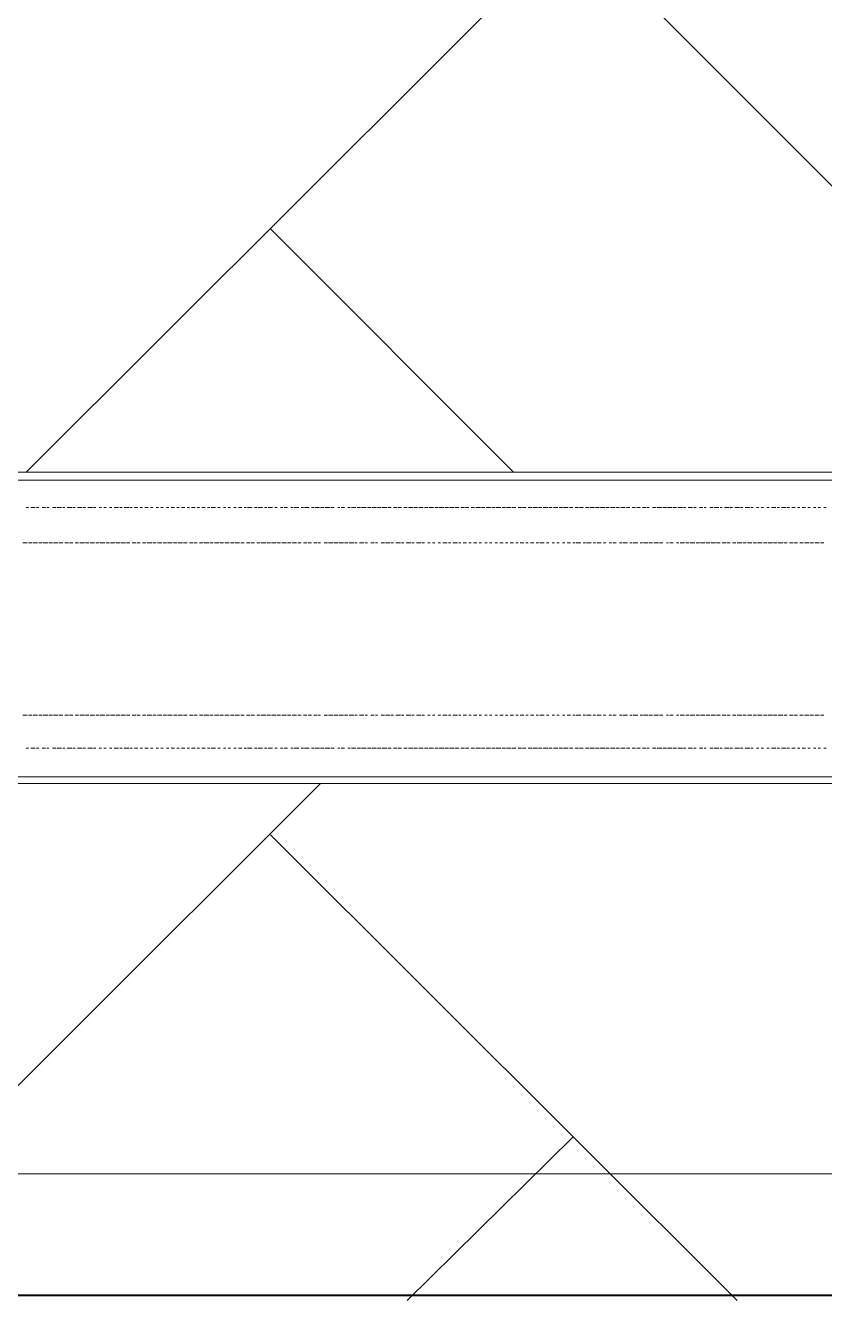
# Model space of a CAD drawing. Header units: millimetres. Extents: x 2928 to 3112, y 1220 to 1280.
# Drawn here: x 2943.464 to 2944.631, y 1264.538 to 1266.406 of the extents above; entities that cross this region are included whole.
import ezdxf

# ---------------------------------------------------------------- set-up
doc = ezdxf.new("R2010")
doc.units = ezdxf.units.MM

msp = doc.modelspace()

# ---------------------------------------------------------------- linework, layer by layer
at = {"color": 9, "linetype": 'Continuous', "lineweight": 13, "true_color": 0xbababa}
for points in [[(2945.0597, 1265.75397), (2943.82135, 1266.99232), (2943.82135, 1266.99232)], [(2943.46468, 1265.75397), (2944.26303, 1266.55065), (2944.26303, 1266.55065)], [(2944.17636, 1265.75397), (2943.82135, 1266.10898), (2943.82135, 1266.10898)], [(2943.13801, 1264.54395), (2943.89469, 1265.29896), (2943.89469, 1265.29896)], [(2944.50303, 1264.54395), (2943.82135, 1265.22396), (2943.82135, 1265.22396)], [(2944.02136, 1264.54395), (2944.26303, 1264.78229), (2944.26303, 1264.78229)]]:
    msp.add_lwpolyline(points, dxfattribs=at)
at = {"color": 7, "linetype": 'Continuous', "lineweight": 20, "true_color": 0x000007}
msp.add_lwpolyline([(2942.73967, 1265.75397), (2944.7547, 1265.75397), (2944.7547, 1265.29896), (2942.73967, 1265.29896)], close=True, dxfattribs=at)
at = {"color": 253, "linetype": 'Continuous', "lineweight": 5, "true_color": 0x9a9a9a}
for points in [[(2942.73967, 1265.7423), (2944.7547, 1265.7423), (2944.7547, 1265.7423)], [(2942.73967, 1265.30896), (2944.7547, 1265.30896), (2944.7547, 1265.30896)], [(2954.67317, 1264.72896), (2939.59296, 1264.72896), (2939.59296, 1264.72896)]]:
    msp.add_lwpolyline(points, dxfattribs=at)
at = {"color": 252, "linetype": 'Continuous', "lineweight": 13, "true_color": 0x989898}
for points in [[(2943.46468, 1265.7023), (2943.46801, 1265.7023), (2943.46801, 1265.7023)], [(2943.47135, 1265.7023), (2943.47801, 1265.7023), (2943.47801, 1265.7023)], [(2943.47968, 1265.7023), (2943.48301, 1265.7023), (2943.48301, 1265.7023)], [(2943.48801, 1265.7023), (2943.49301, 1265.7023), (2943.49301, 1265.7023)], [(2943.49468, 1265.7023), (2943.49802, 1265.7023), (2943.49802, 1265.7023)], [(2943.50302, 1265.7023), (2943.50802, 1265.7023), (2943.50802, 1265.7023)], [(2943.50968, 1265.7023), (2943.51635, 1265.7023), (2943.51635, 1265.7023)], [(2943.51802, 1265.7023), (2943.52135, 1265.7023), (2943.52135, 1265.7023)], [(2943.52468, 1265.7023), (2943.53135, 1265.7023), (2943.53135, 1265.7023)], [(2943.53302, 1265.7023), (2943.53635, 1265.7023), (2943.53635, 1265.7023)], [(2943.53968, 1265.7023), (2943.54635, 1265.7023), (2943.54635, 1265.7023)], [(2943.54802, 1265.7023), (2943.55135, 1265.7023), (2943.55135, 1265.7023)], [(2943.55468, 1265.7023), (2943.56135, 1265.7023), (2943.56135, 1265.7023)], [(2943.56302, 1265.7023), (2943.56635, 1265.7023), (2943.56635, 1265.7023)], [(2943.57135, 1265.7023), (2943.57468, 1265.7023), (2943.57468, 1265.7023)], [(2943.57802, 1265.7023), (2943.58135, 1265.7023), (2943.58135, 1265.7023)], [(2943.58635, 1265.7023), (2943.58968, 1265.7023), (2943.58968, 1265.7023)], [(2943.59302, 1265.7023), (2943.59968, 1265.7023), (2943.59968, 1265.7023)], [(2943.60135, 1265.7023), (2943.60468, 1265.7023), (2943.60468, 1265.7023)], [(2943.60802, 1265.7023), (2943.61468, 1265.7023), (2943.61468, 1265.7023)], [(2943.61635, 1265.7023), (2943.61968, 1265.7023), (2943.61968, 1265.7023)], [(2943.62302, 1265.7023), (2943.62802, 1265.7023), (2943.62802, 1265.7023)], [(2943.63135, 1265.7023), (2943.63468, 1265.7023), (2943.63468, 1265.7023)], [(2943.63802, 1265.7023), (2943.64302, 1265.7023), (2943.64302, 1265.7023)], [(2943.64635, 1265.7023), (2943.64968, 1265.7023), (2943.64968, 1265.7023)], [(2943.65468, 1265.7023), (2943.65802, 1265.7023), (2943.65802, 1265.7023)], [(2943.66135, 1265.7023), (2943.66468, 1265.7023), (2943.66468, 1265.7023)], [(2943.66968, 1265.7023), (2943.67302, 1265.7023), (2943.67302, 1265.7023)], [(2943.67635, 1265.7023), (2943.68135, 1265.7023), (2943.68135, 1265.7023)], [(2943.68468, 1265.7023), (2943.68802, 1265.7023), (2943.68802, 1265.7023)], [(2943.69135, 1265.7023), (2943.69635, 1265.7023), (2943.69635, 1265.7023)], [(2943.69968, 1265.7023), (2943.70302, 1265.7023), (2943.70302, 1265.7023)], [(2943.70635, 1265.7023), (2943.71135, 1265.7023), (2943.71135, 1265.7023)], [(2943.71468, 1265.7023), (2943.71802, 1265.7023), (2943.71802, 1265.7023)], [(2943.72135, 1265.7023), (2943.72635, 1265.7023), (2943.72635, 1265.7023)], [(2943.72969, 1265.7023), (2943.73302, 1265.7023), (2943.73302, 1265.7023)], [(2943.73469, 1265.7023), (2943.74135, 1265.7023), (2943.74135, 1265.7023)], [(2943.74469, 1265.7023), (2943.74802, 1265.7023), (2943.74802, 1265.7023)], [(2943.75302, 1265.7023), (2943.75635, 1265.7023), (2943.75635, 1265.7023)], [(2943.75969, 1265.7023), (2943.76302, 1265.7023), (2943.76302, 1265.7023)], [(2943.76802, 1265.7023), (2943.77135, 1265.7023), (2943.77135, 1265.7023)], [(2943.77469, 1265.7023), (2943.77969, 1265.7023), (2943.77969, 1265.7023)], [(2943.78302, 1265.7023), (2943.78635, 1265.7023), (2943.78635, 1265.7023)], [(2943.78802, 1265.7023), (2943.79469, 1265.7023), (2943.79469, 1265.7023)], [(2943.79802, 1265.7023), (2943.80135, 1265.7023), (2943.80135, 1265.7023)], [(2943.80302, 1265.7023), (2943.80969, 1265.7023), (2943.80969, 1265.7023)], [(2943.81302, 1265.7023), (2943.81635, 1265.7023), (2943.81635, 1265.7023)], [(2943.81802, 1265.7023), (2943.82469, 1265.7023), (2943.82469, 1265.7023)], [(2943.82802, 1265.7023), (2943.83135, 1265.7023), (2943.83135, 1265.7023)], [(2943.83635, 1265.7023), (2943.83969, 1265.7023), (2943.83969, 1265.7023)], [(2943.84135, 1265.7023), (2943.84635, 1265.7023), (2943.84635, 1265.7023)], [(2943.85135, 1265.7023), (2943.85469, 1265.7023), (2943.85469, 1265.7023)], [(2943.85635, 1265.7023), (2943.86302, 1265.7023), (2943.86302, 1265.7023)], [(2943.86635, 1265.7023), (2943.86969, 1265.7023), (2943.86969, 1265.7023)], [(2943.87135, 1265.7023), (2943.87802, 1265.7023), (2943.87802, 1265.7023)], [(2943.88135, 1265.7023), (2943.88469, 1265.7023), (2943.88469, 1265.7023)], [(2943.88635, 1265.7023), (2943.89302, 1265.7023), (2943.89302, 1265.7023)], [(2943.89469, 1265.7023), (2943.89969, 1265.7023), (2943.89969, 1265.7023)], [(2943.90135, 1265.7023), (2943.90802, 1265.7023), (2943.90802, 1265.7023)], [(2943.90969, 1265.7023), (2943.91469, 1265.7023), (2943.91469, 1265.7023)], [(2943.91969, 1265.7023), (2943.92302, 1265.7023), (2943.92302, 1265.7023)], [(2943.92469, 1265.7023), (2943.92969, 1265.7023), (2943.92969, 1265.7023)], [(2943.93469, 1265.7023), (2943.93802, 1265.7023), (2943.93802, 1265.7023)], [(2943.93969, 1265.7023), (2943.94635, 1265.7023), (2943.94635, 1265.7023)], [(2943.94802, 1265.7023), (2943.95302, 1265.7023), (2943.95302, 1265.7023)], [(2943.95469, 1265.7023), (2943.96136, 1265.7023), (2943.96136, 1265.7023)], [(2943.96302, 1265.7023), (2943.96802, 1265.7023), (2943.96802, 1265.7023)], [(2943.96969, 1265.7023), (2943.97636, 1265.7023), (2943.97636, 1265.7023)], [(2943.97802, 1265.7023), (2943.98302, 1265.7023), (2943.98302, 1265.7023)], [(2943.98469, 1265.7023), (2943.99136, 1265.7023), (2943.99136, 1265.7023)], [(2943.99302, 1265.7023), (2943.99802, 1265.7023), (2943.99802, 1265.7023)], [(2944.00136, 1265.7023), (2944.00636, 1265.7023), (2944.00636, 1265.7023)], [(2944.00802, 1265.7023), (2944.01302, 1265.7023), (2944.01302, 1265.7023)], [(2944.01636, 1265.7023), (2944.02136, 1265.7023), (2944.02136, 1265.7023)], [(2944.02302, 1265.7023), (2944.02969, 1265.7023), (2944.02969, 1265.7023)], [(2944.03136, 1265.7023), (2944.03636, 1265.7023), (2944.03636, 1265.7023)], [(2944.03802, 1265.7023), (2944.04469, 1265.7023), (2944.04469, 1265.7023)], [(2944.04636, 1265.7023), (2944.05136, 1265.7023), (2944.05136, 1265.7023)], [(2944.05302, 1265.7023), (2944.05969, 1265.7023), (2944.05969, 1265.7023)], [(2944.06136, 1265.7023), (2944.06636, 1265.7023), (2944.06636, 1265.7023)], [(2944.06802, 1265.7023), (2944.07469, 1265.7023), (2944.07469, 1265.7023)], [(2944.07636, 1265.7023), (2944.08136, 1265.7023), (2944.08136, 1265.7023)], [(2944.08302, 1265.7023), (2944.08969, 1265.7023), (2944.08969, 1265.7023)], [(2944.09136, 1265.7023), (2944.09636, 1265.7023), (2944.09636, 1265.7023)], [(2944.09969, 1265.7023), (2944.10469, 1265.7023), (2944.10469, 1265.7023)], [(2944.10636, 1265.7023), (2944.11136, 1265.7023), (2944.11136, 1265.7023)], [(2944.11469, 1265.7023), (2944.11969, 1265.7023), (2944.11969, 1265.7023)], [(2944.12136, 1265.7023), (2944.12802, 1265.7023), (2944.12802, 1265.7023)], [(2944.12969, 1265.7023), (2944.13469, 1265.7023), (2944.13469, 1265.7023)], [(2944.13636, 1265.7023), (2944.14302, 1265.7023), (2944.14302, 1265.7023)], [(2944.14469, 1265.7023), (2944.14969, 1265.7023), (2944.14969, 1265.7023)], [(2944.15136, 1265.7023), (2944.15802, 1265.7023), (2944.15802, 1265.7023)], [(2944.15969, 1265.7023), (2944.16469, 1265.7023), (2944.16469, 1265.7023)], [(2944.16636, 1265.7023), (2944.17302, 1265.7023), (2944.17302, 1265.7023)], [(2944.17469, 1265.7023), (2944.17969, 1265.7023), (2944.17969, 1265.7023)], [(2944.18302, 1265.7023), (2944.18802, 1265.7023), (2944.18802, 1265.7023)], [(2944.18969, 1265.7023), (2944.19469, 1265.7023), (2944.19469, 1265.7023)], [(2944.19803, 1265.7023), (2944.20303, 1265.7023), (2944.20303, 1265.7023)], [(2944.20469, 1265.7023), (2944.21136, 1265.7023), (2944.21136, 1265.7023)], [(2944.21303, 1265.7023), (2944.21803, 1265.7023), (2944.21803, 1265.7023)], [(2944.21969, 1265.7023), (2944.22636, 1265.7023), (2944.22636, 1265.7023)], [(2944.22803, 1265.7023), (2944.23303, 1265.7023), (2944.23303, 1265.7023)], [(2944.23469, 1265.7023), (2944.24136, 1265.7023), (2944.24136, 1265.7023)], [(2944.24303, 1265.7023), (2944.24803, 1265.7023), (2944.24803, 1265.7023)], [(2944.24969, 1265.7023), (2944.25636, 1265.7023), (2944.25636, 1265.7023)], [(2944.25803, 1265.7023), (2944.26303, 1265.7023), (2944.26303, 1265.7023)], [(2944.26636, 1265.7023), (2944.27136, 1265.7023), (2944.27136, 1265.7023)], [(2944.27303, 1265.7023), (2944.27803, 1265.7023), (2944.27803, 1265.7023)], [(2944.28136, 1265.7023), (2944.28636, 1265.7023), (2944.28636, 1265.7023)], [(2944.28803, 1265.7023), (2944.29469, 1265.7023), (2944.29469, 1265.7023)], [(2944.29636, 1265.7023), (2944.30136, 1265.7023), (2944.30136, 1265.7023)], [(2944.30303, 1265.7023), (2944.30969, 1265.7023), (2944.30969, 1265.7023)], [(2944.31136, 1265.7023), (2944.31636, 1265.7023), (2944.31636, 1265.7023)], [(2944.31803, 1265.7023), (2944.32469, 1265.7023), (2944.32469, 1265.7023)], [(2944.32636, 1265.7023), (2944.33136, 1265.7023), (2944.33136, 1265.7023)], [(2944.33303, 1265.7023), (2944.33969, 1265.7023), (2944.33969, 1265.7023)], [(2944.34136, 1265.7023), (2944.34636, 1265.7023), (2944.34636, 1265.7023)], [(2944.34969, 1265.7023), (2944.35469, 1265.7023), (2944.35469, 1265.7023)], [(2944.35636, 1265.7023), (2944.36136, 1265.7023), (2944.36136, 1265.7023)], [(2944.36469, 1265.7023), (2944.36969, 1265.7023), (2944.36969, 1265.7023)], [(2944.37136, 1265.7023), (2944.37469, 1265.7023), (2944.37469, 1265.7023)], [(2944.37969, 1265.7023), (2944.38469, 1265.7023), (2944.38469, 1265.7023)], [(2944.38636, 1265.7023), (2944.39303, 1265.7023), (2944.39303, 1265.7023)], [(2944.39469, 1265.7023), (2944.39969, 1265.7023), (2944.39969, 1265.7023)], [(2944.40136, 1265.7023), (2944.40803, 1265.7023), (2944.40803, 1265.7023)], [(2944.40969, 1265.7023), (2944.41469, 1265.7023), (2944.41469, 1265.7023)], [(2944.41636, 1265.7023), (2944.42303, 1265.7023), (2944.42303, 1265.7023)], [(2944.42469, 1265.7023), (2944.42803, 1265.7023), (2944.42803, 1265.7023)], [(2944.43136, 1265.7023), (2944.43803, 1265.7023), (2944.43803, 1265.7023)], [(2944.4397, 1265.7023), (2944.44303, 1265.7023), (2944.44303, 1265.7023)], [(2944.44803, 1265.7023), (2944.45303, 1265.7023), (2944.45303, 1265.7023)], [(2944.4547, 1265.7023), (2944.45803, 1265.7023), (2944.45803, 1265.7023)], [(2944.46303, 1265.7023), (2944.46803, 1265.7023), (2944.46803, 1265.7023)], [(2944.4697, 1265.7023), (2944.47636, 1265.7023), (2944.47636, 1265.7023)], [(2944.47803, 1265.7023), (2944.48136, 1265.7023), (2944.48136, 1265.7023)], [(2944.4847, 1265.7023), (2944.49136, 1265.7023), (2944.49136, 1265.7023)], [(2944.49303, 1265.7023), (2944.49636, 1265.7023), (2944.49636, 1265.7023)], [(2944.4997, 1265.7023), (2944.50636, 1265.7023), (2944.50636, 1265.7023)], [(2944.50803, 1265.7023), (2944.51136, 1265.7023), (2944.51136, 1265.7023)], [(2944.5147, 1265.7023), (2944.52136, 1265.7023), (2944.52136, 1265.7023)], [(2944.52303, 1265.7023), (2944.52636, 1265.7023), (2944.52636, 1265.7023)], [(2944.53136, 1265.7023), (2944.5347, 1265.7023), (2944.5347, 1265.7023)], [(2944.53803, 1265.7023), (2944.54136, 1265.7023), (2944.54136, 1265.7023)], [(2944.54636, 1265.7023), (2944.5497, 1265.7023), (2944.5497, 1265.7023)], [(2944.55303, 1265.7023), (2944.5597, 1265.7023), (2944.5597, 1265.7023)], [(2944.56136, 1265.7023), (2944.5647, 1265.7023), (2944.5647, 1265.7023)], [(2944.56803, 1265.7023), (2944.5747, 1265.7023), (2944.5747, 1265.7023)], [(2944.57636, 1265.7023), (2944.5797, 1265.7023), (2944.5797, 1265.7023)], [(2944.58303, 1265.7023), (2944.58803, 1265.7023), (2944.58803, 1265.7023)], [(2944.59136, 1265.7023), (2944.5947, 1265.7023), (2944.5947, 1265.7023)], [(2944.59803, 1265.7023), (2944.60303, 1265.7023), (2944.60303, 1265.7023)], [(2944.60636, 1265.7023), (2944.6097, 1265.7023), (2944.6097, 1265.7023)], [(2944.6147, 1265.7023), (2944.61803, 1265.7023), (2944.61803, 1265.7023)], [(2944.62136, 1265.7023), (2944.6247, 1265.7023), (2944.6247, 1265.7023)], [(2944.6297, 1265.7023), (2944.63303, 1265.7023), (2944.63303, 1265.7023)], [(2943.45968, 1265.65064), (2943.46635, 1265.65064), (2943.46635, 1265.65064)], [(2943.46801, 1265.65064), (2943.47301, 1265.65064), (2943.47301, 1265.65064)], [(2943.47468, 1265.65064), (2943.48135, 1265.65064), (2943.48135, 1265.65064)], [(2943.48301, 1265.65064), (2943.48801, 1265.65064), (2943.48801, 1265.65064)], [(2943.48968, 1265.65064), (2943.49635, 1265.65064), (2943.49635, 1265.65064)], [(2943.49802, 1265.65064), (2943.50302, 1265.65064), (2943.50302, 1265.65064)], [(2943.50468, 1265.65064), (2943.51135, 1265.65064), (2943.51135, 1265.65064)], [(2943.51302, 1265.65064), (2943.51802, 1265.65064), (2943.51802, 1265.65064)], [(2943.52135, 1265.65064), (2943.52635, 1265.65064), (2943.52635, 1265.65064)], [(2943.52802, 1265.65064), (2943.53302, 1265.65064), (2943.53302, 1265.65064)], [(2943.53635, 1265.65064), (2943.54135, 1265.65064), (2943.54135, 1265.65064)], [(2943.54302, 1265.65064), (2943.54968, 1265.65064), (2943.54968, 1265.65064)], [(2943.55135, 1265.65064), (2943.55635, 1265.65064), (2943.55635, 1265.65064)], [(2943.55802, 1265.65064), (2943.56468, 1265.65064), (2943.56468, 1265.65064)], [(2943.56635, 1265.65064), (2943.57135, 1265.65064), (2943.57135, 1265.65064)], [(2943.57302, 1265.65064), (2943.57968, 1265.65064), (2943.57968, 1265.65064)], [(2943.58135, 1265.65064), (2943.58635, 1265.65064), (2943.58635, 1265.65064)], [(2943.58802, 1265.65064), (2943.59468, 1265.65064), (2943.59468, 1265.65064)], [(2943.59635, 1265.65064), (2943.60135, 1265.65064), (2943.60135, 1265.65064)], [(2943.60302, 1265.65064), (2943.60968, 1265.65064), (2943.60968, 1265.65064)], [(2943.61135, 1265.65064), (2943.61635, 1265.65064), (2943.61635, 1265.65064)], [(2943.61968, 1265.65064), (2943.62468, 1265.65064), (2943.62468, 1265.65064)], [(2943.62635, 1265.65064), (2943.63135, 1265.65064), (2943.63135, 1265.65064)], [(2943.63468, 1265.65064), (2943.63968, 1265.65064), (2943.63968, 1265.65064)], [(2943.64135, 1265.65064), (2943.64802, 1265.65064), (2943.64802, 1265.65064)], [(2943.64968, 1265.65064), (2943.65468, 1265.65064), (2943.65468, 1265.65064)], [(2943.65635, 1265.65064), (2943.66302, 1265.65064), (2943.66302, 1265.65064)], [(2943.66468, 1265.65064), (2943.66968, 1265.65064), (2943.66968, 1265.65064)], [(2943.67135, 1265.65064), (2943.67802, 1265.65064), (2943.67802, 1265.65064)], [(2943.67968, 1265.65064), (2943.68468, 1265.65064), (2943.68468, 1265.65064)], [(2943.68635, 1265.65064), (2943.69302, 1265.65064), (2943.69302, 1265.65064)], [(2943.69468, 1265.65064), (2943.69968, 1265.65064), (2943.69968, 1265.65064)], [(2943.70302, 1265.65064), (2943.70802, 1265.65064), (2943.70802, 1265.65064)], [(2943.70968, 1265.65064), (2943.71468, 1265.65064), (2943.71468, 1265.65064)], [(2943.71802, 1265.65064), (2943.72302, 1265.65064), (2943.72302, 1265.65064)], [(2943.72468, 1265.65064), (2943.73135, 1265.65064), (2943.73135, 1265.65064)], [(2943.73302, 1265.65064), (2943.73802, 1265.65064), (2943.73802, 1265.65064)], [(2943.73969, 1265.65064), (2943.74635, 1265.65064), (2943.74635, 1265.65064)], [(2943.74802, 1265.65064), (2943.75302, 1265.65064), (2943.75302, 1265.65064)], [(2943.75469, 1265.65064), (2943.76135, 1265.65064), (2943.76135, 1265.65064)], [(2943.76302, 1265.65064), (2943.76802, 1265.65064), (2943.76802, 1265.65064)], [(2943.76969, 1265.65064), (2943.77635, 1265.65064), (2943.77635, 1265.65064)], [(2943.77802, 1265.65064), (2943.78302, 1265.65064), (2943.78302, 1265.65064)], [(2943.78635, 1265.65064), (2943.79135, 1265.65064), (2943.79135, 1265.65064)], [(2943.79302, 1265.65064), (2943.79802, 1265.65064), (2943.79802, 1265.65064)], [(2943.80135, 1265.65064), (2943.80635, 1265.65064), (2943.80635, 1265.65064)], [(2943.80802, 1265.65064), (2943.81469, 1265.65064), (2943.81469, 1265.65064)], [(2943.81635, 1265.65064), (2943.82135, 1265.65064), (2943.82135, 1265.65064)], [(2943.82302, 1265.65064), (2943.82969, 1265.65064), (2943.82969, 1265.65064)], [(2943.83135, 1265.65064), (2943.83635, 1265.65064), (2943.83635, 1265.65064)], [(2943.83802, 1265.65064), (2943.84469, 1265.65064), (2943.84469, 1265.65064)], [(2943.84635, 1265.65064), (2943.85135, 1265.65064), (2943.85135, 1265.65064)], [(2943.85302, 1265.65064), (2943.85969, 1265.65064), (2943.85969, 1265.65064)], [(2943.86135, 1265.65064), (2943.86635, 1265.65064), (2943.86635, 1265.65064)], [(2943.86969, 1265.65064), (2943.87469, 1265.65064), (2943.87469, 1265.65064)], [(2943.87635, 1265.65064), (2943.88135, 1265.65064), (2943.88135, 1265.65064)], [(2943.88469, 1265.65064), (2943.88969, 1265.65064), (2943.88969, 1265.65064)], [(2943.89135, 1265.65064), (2943.89469, 1265.65064), (2943.89469, 1265.65064)], [(2943.89969, 1265.65064), (2943.90469, 1265.65064), (2943.90469, 1265.65064)], [(2943.90635, 1265.65064), (2943.91302, 1265.65064), (2943.91302, 1265.65064)], [(2943.91469, 1265.65064), (2943.91969, 1265.65064), (2943.91969, 1265.65064)], [(2943.92135, 1265.65064), (2943.92802, 1265.65064), (2943.92802, 1265.65064)], [(2943.92969, 1265.65064), (2943.93469, 1265.65064), (2943.93469, 1265.65064)], [(2943.93635, 1265.65064), (2943.94302, 1265.65064), (2943.94302, 1265.65064)], [(2943.94469, 1265.65064), (2943.94802, 1265.65064), (2943.94802, 1265.65064)], [(2943.95135, 1265.65064), (2943.95802, 1265.65064), (2943.95802, 1265.65064)], [(2943.95969, 1265.65064), (2943.96302, 1265.65064), (2943.96302, 1265.65064)], [(2943.96802, 1265.65064), (2943.97302, 1265.65064), (2943.97302, 1265.65064)], [(2943.97469, 1265.65064), (2943.97802, 1265.65064), (2943.97802, 1265.65064)], [(2943.98302, 1265.65064), (2943.98802, 1265.65064), (2943.98802, 1265.65064)], [(2943.98969, 1265.65064), (2943.99636, 1265.65064), (2943.99636, 1265.65064)], [(2943.99802, 1265.65064), (2944.00136, 1265.65064), (2944.00136, 1265.65064)], [(2944.00469, 1265.65064), (2944.01136, 1265.65064), (2944.01136, 1265.65064)], [(2944.01302, 1265.65064), (2944.01636, 1265.65064), (2944.01636, 1265.65064)], [(2944.01969, 1265.65064), (2944.02636, 1265.65064), (2944.02636, 1265.65064)], [(2944.02802, 1265.65064), (2944.03136, 1265.65064), (2944.03136, 1265.65064)], [(2944.03469, 1265.65064), (2944.04136, 1265.65064), (2944.04136, 1265.65064)], [(2944.04302, 1265.65064), (2944.04636, 1265.65064), (2944.04636, 1265.65064)], [(2944.05136, 1265.65064), (2944.05469, 1265.65064), (2944.05469, 1265.65064)], [(2944.05802, 1265.65064), (2944.06136, 1265.65064), (2944.06136, 1265.65064)], [(2944.06636, 1265.65064), (2944.06969, 1265.65064), (2944.06969, 1265.65064)], [(2944.07302, 1265.65064), (2944.07969, 1265.65064), (2944.07969, 1265.65064)], [(2944.08136, 1265.65064), (2944.08469, 1265.65064), (2944.08469, 1265.65064)], [(2944.08802, 1265.65064), (2944.09469, 1265.65064), (2944.09469, 1265.65064)], [(2944.09636, 1265.65064), (2944.09969, 1265.65064), (2944.09969, 1265.65064)], [(2944.10302, 1265.65064), (2944.10802, 1265.65064), (2944.10802, 1265.65064)], [(2944.11136, 1265.65064), (2944.11469, 1265.65064), (2944.11469, 1265.65064)], [(2944.11802, 1265.65064), (2944.12302, 1265.65064), (2944.12302, 1265.65064)], [(2944.12636, 1265.65064), (2944.12969, 1265.65064), (2944.12969, 1265.65064)], [(2944.13469, 1265.65064), (2944.13802, 1265.65064), (2944.13802, 1265.65064)], [(2944.14136, 1265.65064), (2944.14469, 1265.65064), (2944.14469, 1265.65064)], [(2944.14969, 1265.65064), (2944.15302, 1265.65064), (2944.15302, 1265.65064)], [(2944.15636, 1265.65064), (2944.16136, 1265.65064), (2944.16136, 1265.65064)], [(2944.16469, 1265.65064), (2944.16802, 1265.65064), (2944.16802, 1265.65064)], [(2944.17136, 1265.65064), (2944.17636, 1265.65064), (2944.17636, 1265.65064)], [(2944.17969, 1265.65064), (2944.18302, 1265.65064), (2944.18302, 1265.65064)], [(2944.18636, 1265.65064), (2944.19136, 1265.65064), (2944.19136, 1265.65064)], [(2944.19469, 1265.65064), (2944.19803, 1265.65064), (2944.19803, 1265.65064)], [(2944.20136, 1265.65064), (2944.20636, 1265.65064), (2944.20636, 1265.65064)], [(2944.20969, 1265.65064), (2944.21303, 1265.65064), (2944.21303, 1265.65064)], [(2944.21469, 1265.65064), (2944.22136, 1265.65064), (2944.22136, 1265.65064)], [(2944.22469, 1265.65064), (2944.22803, 1265.65064), (2944.22803, 1265.65064)], [(2944.23303, 1265.65064), (2944.23636, 1265.65064), (2944.23636, 1265.65064)], [(2944.23969, 1265.65064), (2944.24303, 1265.65064), (2944.24303, 1265.65064)], [(2944.24803, 1265.65064), (2944.25136, 1265.65064), (2944.25136, 1265.65064)], [(2944.25469, 1265.65064), (2944.25969, 1265.65064), (2944.25969, 1265.65064)], [(2944.26303, 1265.65064), (2944.26636, 1265.65064), (2944.26636, 1265.65064)], [(2944.26803, 1265.65064), (2944.27469, 1265.65064), (2944.27469, 1265.65064)], [(2944.27803, 1265.65064), (2944.28136, 1265.65064), (2944.28136, 1265.65064)], [(2944.28303, 1265.65064), (2944.28969, 1265.65064), (2944.28969, 1265.65064)], [(2944.29303, 1265.65064), (2944.29636, 1265.65064), (2944.29636, 1265.65064)], [(2944.29803, 1265.65064), (2944.30469, 1265.65064), (2944.30469, 1265.65064)], [(2944.30803, 1265.65064), (2944.31136, 1265.65064), (2944.31136, 1265.65064)], [(2944.31636, 1265.65064), (2944.31969, 1265.65064), (2944.31969, 1265.65064)], [(2944.32136, 1265.65064), (2944.32636, 1265.65064), (2944.32636, 1265.65064)], [(2944.33136, 1265.65064), (2944.33469, 1265.65064), (2944.33469, 1265.65064)], [(2944.33636, 1265.65064), (2944.34303, 1265.65064), (2944.34303, 1265.65064)], [(2944.34636, 1265.65064), (2944.34969, 1265.65064), (2944.34969, 1265.65064)], [(2944.35136, 1265.65064), (2944.35803, 1265.65064), (2944.35803, 1265.65064)], [(2944.36136, 1265.65064), (2944.36469, 1265.65064), (2944.36469, 1265.65064)], [(2944.36636, 1265.65064), (2944.37303, 1265.65064), (2944.37303, 1265.65064)], [(2944.37469, 1265.65064), (2944.37969, 1265.65064), (2944.37969, 1265.65064)], [(2944.38136, 1265.65064), (2944.38803, 1265.65064), (2944.38803, 1265.65064)], [(2944.38969, 1265.65064), (2944.39469, 1265.65064), (2944.39469, 1265.65064)], [(2944.39969, 1265.65064), (2944.40303, 1265.65064), (2944.40303, 1265.65064)], [(2944.40469, 1265.65064), (2944.40969, 1265.65064), (2944.40969, 1265.65064)], [(2944.41469, 1265.65064), (2944.41803, 1265.65064), (2944.41803, 1265.65064)], [(2944.41969, 1265.65064), (2944.42636, 1265.65064), (2944.42636, 1265.65064)], [(2944.42803, 1265.65064), (2944.43303, 1265.65064), (2944.43303, 1265.65064)], [(2944.4347, 1265.65064), (2944.44136, 1265.65064), (2944.44136, 1265.65064)], [(2944.44303, 1265.65064), (2944.44803, 1265.65064), (2944.44803, 1265.65064)], [(2944.4497, 1265.65064), (2944.45636, 1265.65064), (2944.45636, 1265.65064)], [(2944.45803, 1265.65064), (2944.46303, 1265.65064), (2944.46303, 1265.65064)], [(2944.4647, 1265.65064), (2944.47136, 1265.65064), (2944.47136, 1265.65064)], [(2944.47303, 1265.65064), (2944.47803, 1265.65064), (2944.47803, 1265.65064)], [(2944.48136, 1265.65064), (2944.48636, 1265.65064), (2944.48636, 1265.65064)], [(2944.48803, 1265.65064), (2944.49303, 1265.65064), (2944.49303, 1265.65064)], [(2944.49636, 1265.65064), (2944.50136, 1265.65064), (2944.50136, 1265.65064)], [(2944.50303, 1265.65064), (2944.5097, 1265.65064), (2944.5097, 1265.65064)], [(2944.51136, 1265.65064), (2944.51636, 1265.65064), (2944.51636, 1265.65064)], [(2944.51803, 1265.65064), (2944.5247, 1265.65064), (2944.5247, 1265.65064)], [(2944.52636, 1265.65064), (2944.53136, 1265.65064), (2944.53136, 1265.65064)], [(2944.53303, 1265.65064), (2944.5397, 1265.65064), (2944.5397, 1265.65064)], [(2944.54136, 1265.65064), (2944.54636, 1265.65064), (2944.54636, 1265.65064)], [(2944.54803, 1265.65064), (2944.5547, 1265.65064), (2944.5547, 1265.65064)], [(2944.55636, 1265.65064), (2944.56136, 1265.65064), (2944.56136, 1265.65064)], [(2944.56303, 1265.65064), (2944.5697, 1265.65064), (2944.5697, 1265.65064)], [(2944.57136, 1265.65064), (2944.57636, 1265.65064), (2944.57636, 1265.65064)], [(2944.5797, 1265.65064), (2944.5847, 1265.65064), (2944.5847, 1265.65064)], [(2944.58636, 1265.65064), (2944.59136, 1265.65064), (2944.59136, 1265.65064)], [(2944.5947, 1265.65064), (2944.5997, 1265.65064), (2944.5997, 1265.65064)], [(2944.60136, 1265.65064), (2944.60803, 1265.65064), (2944.60803, 1265.65064)], [(2944.6097, 1265.65064), (2944.6147, 1265.65064), (2944.6147, 1265.65064)], [(2944.61636, 1265.65064), (2944.62303, 1265.65064), (2944.62303, 1265.65064)], [(2944.6247, 1265.65064), (2944.6297, 1265.65064), (2944.6297, 1265.65064)], [(2943.46635, 1265.39897), (2943.45968, 1265.39897), (2943.45968, 1265.39897)], [(2943.47301, 1265.39897), (2943.46801, 1265.39897), (2943.46801, 1265.39897)], [(2943.48135, 1265.39897), (2943.47468, 1265.39897), (2943.47468, 1265.39897)], [(2943.48801, 1265.39897), (2943.48301, 1265.39897), (2943.48301, 1265.39897)], [(2943.49635, 1265.39897), (2943.48968, 1265.39897), (2943.48968, 1265.39897)], [(2943.50302, 1265.39897), (2943.49802, 1265.39897), (2943.49802, 1265.39897)], [(2943.51135, 1265.39897), (2943.50468, 1265.39897), (2943.50468, 1265.39897)], [(2943.51802, 1265.39897), (2943.51302, 1265.39897), (2943.51302, 1265.39897)], [(2943.52635, 1265.39897), (2943.52135, 1265.39897), (2943.52135, 1265.39897)], [(2943.53302, 1265.39897), (2943.52802, 1265.39897), (2943.52802, 1265.39897)], [(2943.54135, 1265.39897), (2943.53635, 1265.39897), (2943.53635, 1265.39897)], [(2943.54968, 1265.39897), (2943.54302, 1265.39897), (2943.54302, 1265.39897)], [(2943.55635, 1265.39897), (2943.55135, 1265.39897), (2943.55135, 1265.39897)], [(2943.56468, 1265.39897), (2943.55802, 1265.39897), (2943.55802, 1265.39897)], [(2943.57135, 1265.39897), (2943.56635, 1265.39897), (2943.56635, 1265.39897)], [(2943.57968, 1265.39897), (2943.57302, 1265.39897), (2943.57302, 1265.39897)], [(2943.58635, 1265.39897), (2943.58135, 1265.39897), (2943.58135, 1265.39897)], [(2943.59468, 1265.39897), (2943.58802, 1265.39897), (2943.58802, 1265.39897)], [(2943.60135, 1265.39897), (2943.59635, 1265.39897), (2943.59635, 1265.39897)], [(2943.60968, 1265.39897), (2943.60302, 1265.39897), (2943.60302, 1265.39897)], [(2943.61635, 1265.39897), (2943.61135, 1265.39897), (2943.61135, 1265.39897)], [(2943.62468, 1265.39897), (2943.61968, 1265.39897), (2943.61968, 1265.39897)], [(2943.63135, 1265.39897), (2943.62635, 1265.39897), (2943.62635, 1265.39897)], [(2943.63968, 1265.39897), (2943.63468, 1265.39897), (2943.63468, 1265.39897)], [(2943.64802, 1265.39897), (2943.64135, 1265.39897), (2943.64135, 1265.39897)], [(2943.65468, 1265.39897), (2943.64968, 1265.39897), (2943.64968, 1265.39897)], [(2943.66302, 1265.39897), (2943.65635, 1265.39897), (2943.65635, 1265.39897)], [(2943.66968, 1265.39897), (2943.66468, 1265.39897), (2943.66468, 1265.39897)], [(2943.67802, 1265.39897), (2943.67135, 1265.39897), (2943.67135, 1265.39897)], [(2943.68468, 1265.39897), (2943.67968, 1265.39897), (2943.67968, 1265.39897)], [(2943.69302, 1265.39897), (2943.68635, 1265.39897), (2943.68635, 1265.39897)], [(2943.69968, 1265.39897), (2943.69468, 1265.39897), (2943.69468, 1265.39897)], [(2943.70802, 1265.39897), (2943.70302, 1265.39897), (2943.70302, 1265.39897)], [(2943.71468, 1265.39897), (2943.70968, 1265.39897), (2943.70968, 1265.39897)], [(2943.72302, 1265.39897), (2943.71802, 1265.39897), (2943.71802, 1265.39897)], [(2943.73135, 1265.39897), (2943.72468, 1265.39897), (2943.72468, 1265.39897)], [(2943.73802, 1265.39897), (2943.73302, 1265.39897), (2943.73302, 1265.39897)], [(2943.74635, 1265.39897), (2943.73969, 1265.39897), (2943.73969, 1265.39897)], [(2943.75302, 1265.39897), (2943.74802, 1265.39897), (2943.74802, 1265.39897)], [(2943.76135, 1265.39897), (2943.75469, 1265.39897), (2943.75469, 1265.39897)], [(2943.76802, 1265.39897), (2943.76302, 1265.39897), (2943.76302, 1265.39897)], [(2943.77635, 1265.39897), (2943.76969, 1265.39897), (2943.76969, 1265.39897)], [(2943.78302, 1265.39897), (2943.77802, 1265.39897), (2943.77802, 1265.39897)], [(2943.79135, 1265.39897), (2943.78635, 1265.39897), (2943.78635, 1265.39897)], [(2943.79802, 1265.39897), (2943.79302, 1265.39897), (2943.79302, 1265.39897)], [(2943.80635, 1265.39897), (2943.80135, 1265.39897), (2943.80135, 1265.39897)], [(2943.81469, 1265.39897), (2943.80802, 1265.39897), (2943.80802, 1265.39897)], [(2943.82135, 1265.39897), (2943.81635, 1265.39897), (2943.81635, 1265.39897)], [(2943.82969, 1265.39897), (2943.82302, 1265.39897), (2943.82302, 1265.39897)], [(2943.83635, 1265.39897), (2943.83135, 1265.39897), (2943.83135, 1265.39897)], [(2943.84469, 1265.39897), (2943.83802, 1265.39897), (2943.83802, 1265.39897)], [(2943.85135, 1265.39897), (2943.84635, 1265.39897), (2943.84635, 1265.39897)], [(2943.85969, 1265.39897), (2943.85302, 1265.39897), (2943.85302, 1265.39897)], [(2943.86635, 1265.39897), (2943.86135, 1265.39897), (2943.86135, 1265.39897)], [(2943.87469, 1265.39897), (2943.86969, 1265.39897), (2943.86969, 1265.39897)], [(2943.88135, 1265.39897), (2943.87635, 1265.39897), (2943.87635, 1265.39897)], [(2943.88969, 1265.39897), (2943.88469, 1265.39897), (2943.88469, 1265.39897)], [(2943.89469, 1265.39897), (2943.89135, 1265.39897), (2943.89135, 1265.39897)], [(2943.90469, 1265.39897), (2943.89969, 1265.39897), (2943.89969, 1265.39897)], [(2943.91302, 1265.39897), (2943.90635, 1265.39897), (2943.90635, 1265.39897)], [(2943.91969, 1265.39897), (2943.91469, 1265.39897), (2943.91469, 1265.39897)], [(2943.92802, 1265.39897), (2943.92135, 1265.39897), (2943.92135, 1265.39897)], [(2943.93469, 1265.39897), (2943.92969, 1265.39897), (2943.92969, 1265.39897)], [(2943.94302, 1265.39897), (2943.93635, 1265.39897), (2943.93635, 1265.39897)], [(2943.94802, 1265.39897), (2943.94469, 1265.39897), (2943.94469, 1265.39897)], [(2943.95802, 1265.39897), (2943.95135, 1265.39897), (2943.95135, 1265.39897)], [(2943.96302, 1265.39897), (2943.95969, 1265.39897), (2943.95969, 1265.39897)], [(2943.97302, 1265.39897), (2943.96802, 1265.39897), (2943.96802, 1265.39897)], [(2943.97802, 1265.39897), (2943.97469, 1265.39897), (2943.97469, 1265.39897)], [(2943.98802, 1265.39897), (2943.98302, 1265.39897), (2943.98302, 1265.39897)], [(2943.99636, 1265.39897), (2943.98969, 1265.39897), (2943.98969, 1265.39897)], [(2944.00136, 1265.39897), (2943.99802, 1265.39897), (2943.99802, 1265.39897)], [(2944.01136, 1265.39897), (2944.00469, 1265.39897), (2944.00469, 1265.39897)], [(2944.01636, 1265.39897), (2944.01302, 1265.39897), (2944.01302, 1265.39897)], [(2944.02636, 1265.39897), (2944.01969, 1265.39897), (2944.01969, 1265.39897)], [(2944.03136, 1265.39897), (2944.02802, 1265.39897), (2944.02802, 1265.39897)], [(2944.04136, 1265.39897), (2944.03469, 1265.39897), (2944.03469, 1265.39897)], [(2944.04636, 1265.39897), (2944.04302, 1265.39897), (2944.04302, 1265.39897)], [(2944.05469, 1265.39897), (2944.05136, 1265.39897), (2944.05136, 1265.39897)], [(2944.06136, 1265.39897), (2944.05802, 1265.39897), (2944.05802, 1265.39897)], [(2944.06969, 1265.39897), (2944.06636, 1265.39897), (2944.06636, 1265.39897)], [(2944.07969, 1265.39897), (2944.07302, 1265.39897), (2944.07302, 1265.39897)], [(2944.08469, 1265.39897), (2944.08136, 1265.39897), (2944.08136, 1265.39897)], [(2944.09469, 1265.39897), (2944.08802, 1265.39897), (2944.08802, 1265.39897)], [(2944.09969, 1265.39897), (2944.09636, 1265.39897), (2944.09636, 1265.39897)], [(2944.10802, 1265.39897), (2944.10302, 1265.39897), (2944.10302, 1265.39897)], [(2944.11469, 1265.39897), (2944.11136, 1265.39897), (2944.11136, 1265.39897)], [(2944.12302, 1265.39897), (2944.11802, 1265.39897), (2944.11802, 1265.39897)], [(2944.12969, 1265.39897), (2944.12636, 1265.39897), (2944.12636, 1265.39897)], [(2944.13802, 1265.39897), (2944.13469, 1265.39897), (2944.13469, 1265.39897)], [(2944.14469, 1265.39897), (2944.14136, 1265.39897), (2944.14136, 1265.39897)], [(2944.15302, 1265.39897), (2944.14969, 1265.39897), (2944.14969, 1265.39897)], [(2944.16136, 1265.39897), (2944.15636, 1265.39897), (2944.15636, 1265.39897)], [(2944.16802, 1265.39897), (2944.16469, 1265.39897), (2944.16469, 1265.39897)], [(2944.17636, 1265.39897), (2944.17136, 1265.39897), (2944.17136, 1265.39897)], [(2944.18302, 1265.39897), (2944.17969, 1265.39897), (2944.17969, 1265.39897)], [(2944.19136, 1265.39897), (2944.18636, 1265.39897), (2944.18636, 1265.39897)], [(2944.19803, 1265.39897), (2944.19469, 1265.39897), (2944.19469, 1265.39897)], [(2944.20636, 1265.39897), (2944.20136, 1265.39897), (2944.20136, 1265.39897)], [(2944.21303, 1265.39897), (2944.20969, 1265.39897), (2944.20969, 1265.39897)], [(2944.22136, 1265.39897), (2944.21469, 1265.39897), (2944.21469, 1265.39897)], [(2944.22803, 1265.39897), (2944.22469, 1265.39897), (2944.22469, 1265.39897)], [(2944.23636, 1265.39897), (2944.23303, 1265.39897), (2944.23303, 1265.39897)], [(2944.24303, 1265.39897), (2944.23969, 1265.39897), (2944.23969, 1265.39897)], [(2944.25136, 1265.39897), (2944.24803, 1265.39897), (2944.24803, 1265.39897)], [(2944.25969, 1265.39897), (2944.25469, 1265.39897), (2944.25469, 1265.39897)], [(2944.26636, 1265.39897), (2944.26303, 1265.39897), (2944.26303, 1265.39897)], [(2944.27469, 1265.39897), (2944.26803, 1265.39897), (2944.26803, 1265.39897)], [(2944.28136, 1265.39897), (2944.27803, 1265.39897), (2944.27803, 1265.39897)], [(2944.28969, 1265.39897), (2944.28303, 1265.39897), (2944.28303, 1265.39897)], [(2944.29636, 1265.39897), (2944.29303, 1265.39897), (2944.29303, 1265.39897)], [(2944.30469, 1265.39897), (2944.29803, 1265.39897), (2944.29803, 1265.39897)], [(2944.31136, 1265.39897), (2944.30803, 1265.39897), (2944.30803, 1265.39897)], [(2944.31969, 1265.39897), (2944.31636, 1265.39897), (2944.31636, 1265.39897)], [(2944.32636, 1265.39897), (2944.32136, 1265.39897), (2944.32136, 1265.39897)], [(2944.33469, 1265.39897), (2944.33136, 1265.39897), (2944.33136, 1265.39897)], [(2944.34303, 1265.39897), (2944.33636, 1265.39897), (2944.33636, 1265.39897)], [(2944.34969, 1265.39897), (2944.34636, 1265.39897), (2944.34636, 1265.39897)], [(2944.35803, 1265.39897), (2944.35136, 1265.39897), (2944.35136, 1265.39897)], [(2944.36469, 1265.39897), (2944.36136, 1265.39897), (2944.36136, 1265.39897)], [(2944.37303, 1265.39897), (2944.36636, 1265.39897), (2944.36636, 1265.39897)], [(2944.37969, 1265.39897), (2944.37469, 1265.39897), (2944.37469, 1265.39897)], [(2944.38803, 1265.39897), (2944.38136, 1265.39897), (2944.38136, 1265.39897)], [(2944.39469, 1265.39897), (2944.38969, 1265.39897), (2944.38969, 1265.39897)], [(2944.40303, 1265.39897), (2944.39969, 1265.39897), (2944.39969, 1265.39897)], [(2944.40969, 1265.39897), (2944.40469, 1265.39897), (2944.40469, 1265.39897)], [(2944.41803, 1265.39897), (2944.41469, 1265.39897), (2944.41469, 1265.39897)], [(2944.42636, 1265.39897), (2944.41969, 1265.39897), (2944.41969, 1265.39897)], [(2944.43303, 1265.39897), (2944.42803, 1265.39897), (2944.42803, 1265.39897)], [(2944.44136, 1265.39897), (2944.4347, 1265.39897), (2944.4347, 1265.39897)], [(2944.44803, 1265.39897), (2944.44303, 1265.39897), (2944.44303, 1265.39897)], [(2944.45636, 1265.39897), (2944.4497, 1265.39897), (2944.4497, 1265.39897)], [(2944.46303, 1265.39897), (2944.45803, 1265.39897), (2944.45803, 1265.39897)], [(2944.47136, 1265.39897), (2944.4647, 1265.39897), (2944.4647, 1265.39897)], [(2944.47803, 1265.39897), (2944.47303, 1265.39897), (2944.47303, 1265.39897)], [(2944.48636, 1265.39897), (2944.48136, 1265.39897), (2944.48136, 1265.39897)], [(2944.49303, 1265.39897), (2944.48803, 1265.39897), (2944.48803, 1265.39897)], [(2944.50136, 1265.39897), (2944.49636, 1265.39897), (2944.49636, 1265.39897)], [(2944.5097, 1265.39897), (2944.50303, 1265.39897), (2944.50303, 1265.39897)], [(2944.51636, 1265.39897), (2944.51136, 1265.39897), (2944.51136, 1265.39897)], [(2944.5247, 1265.39897), (2944.51803, 1265.39897), (2944.51803, 1265.39897)], [(2944.53136, 1265.39897), (2944.52636, 1265.39897), (2944.52636, 1265.39897)], [(2944.5397, 1265.39897), (2944.53303, 1265.39897), (2944.53303, 1265.39897)], [(2944.54636, 1265.39897), (2944.54136, 1265.39897), (2944.54136, 1265.39897)], [(2944.5547, 1265.39897), (2944.54803, 1265.39897), (2944.54803, 1265.39897)], [(2944.56136, 1265.39897), (2944.55636, 1265.39897), (2944.55636, 1265.39897)], [(2944.5697, 1265.39897), (2944.56303, 1265.39897), (2944.56303, 1265.39897)], [(2944.57636, 1265.39897), (2944.57136, 1265.39897), (2944.57136, 1265.39897)], [(2944.5847, 1265.39897), (2944.5797, 1265.39897), (2944.5797, 1265.39897)], [(2944.59136, 1265.39897), (2944.58636, 1265.39897), (2944.58636, 1265.39897)], [(2944.5997, 1265.39897), (2944.5947, 1265.39897), (2944.5947, 1265.39897)], [(2944.60803, 1265.39897), (2944.60136, 1265.39897), (2944.60136, 1265.39897)], [(2944.6147, 1265.39897), (2944.6097, 1265.39897), (2944.6097, 1265.39897)], [(2944.62303, 1265.39897), (2944.61636, 1265.39897), (2944.61636, 1265.39897)], [(2944.6297, 1265.39897), (2944.6247, 1265.39897), (2944.6247, 1265.39897)], [(2943.46801, 1265.35063), (2943.46468, 1265.35063), (2943.46468, 1265.35063)], [(2943.47801, 1265.35063), (2943.47135, 1265.35063), (2943.47135, 1265.35063)], [(2943.48301, 1265.35063), (2943.47968, 1265.35063), (2943.47968, 1265.35063)], [(2943.49301, 1265.35063), (2943.48801, 1265.35063), (2943.48801, 1265.35063)], [(2943.49802, 1265.35063), (2943.49468, 1265.35063), (2943.49468, 1265.35063)], [(2943.50802, 1265.35063), (2943.50302, 1265.35063), (2943.50302, 1265.35063)], [(2943.51635, 1265.35063), (2943.50968, 1265.35063), (2943.50968, 1265.35063)], [(2943.52135, 1265.35063), (2943.51802, 1265.35063), (2943.51802, 1265.35063)], [(2943.53135, 1265.35063), (2943.52468, 1265.35063), (2943.52468, 1265.35063)], [(2943.53635, 1265.35063), (2943.53302, 1265.35063), (2943.53302, 1265.35063)], [(2943.54635, 1265.35063), (2943.53968, 1265.35063), (2943.53968, 1265.35063)], [(2943.55135, 1265.35063), (2943.54802, 1265.35063), (2943.54802, 1265.35063)], [(2943.56135, 1265.35063), (2943.55468, 1265.35063), (2943.55468, 1265.35063)], [(2943.56635, 1265.35063), (2943.56302, 1265.35063), (2943.56302, 1265.35063)], [(2943.57468, 1265.35063), (2943.57135, 1265.35063), (2943.57135, 1265.35063)], [(2943.58135, 1265.35063), (2943.57802, 1265.35063), (2943.57802, 1265.35063)], [(2943.58968, 1265.35063), (2943.58635, 1265.35063), (2943.58635, 1265.35063)], [(2943.59968, 1265.35063), (2943.59302, 1265.35063), (2943.59302, 1265.35063)], [(2943.60468, 1265.35063), (2943.60135, 1265.35063), (2943.60135, 1265.35063)], [(2943.61468, 1265.35063), (2943.60802, 1265.35063), (2943.60802, 1265.35063)], [(2943.61968, 1265.35063), (2943.61635, 1265.35063), (2943.61635, 1265.35063)], [(2943.62802, 1265.35063), (2943.62302, 1265.35063), (2943.62302, 1265.35063)], [(2943.63468, 1265.35063), (2943.63135, 1265.35063), (2943.63135, 1265.35063)], [(2943.64302, 1265.35063), (2943.63802, 1265.35063), (2943.63802, 1265.35063)], [(2943.64968, 1265.35063), (2943.64635, 1265.35063), (2943.64635, 1265.35063)], [(2943.65802, 1265.35063), (2943.65468, 1265.35063), (2943.65468, 1265.35063)], [(2943.66468, 1265.35063), (2943.66135, 1265.35063), (2943.66135, 1265.35063)], [(2943.67302, 1265.35063), (2943.66968, 1265.35063), (2943.66968, 1265.35063)], [(2943.68135, 1265.35063), (2943.67635, 1265.35063), (2943.67635, 1265.35063)], [(2943.68802, 1265.35063), (2943.68468, 1265.35063), (2943.68468, 1265.35063)], [(2943.69635, 1265.35063), (2943.69135, 1265.35063), (2943.69135, 1265.35063)], [(2943.70302, 1265.35063), (2943.69968, 1265.35063), (2943.69968, 1265.35063)], [(2943.71135, 1265.35063), (2943.70635, 1265.35063), (2943.70635, 1265.35063)], [(2943.71802, 1265.35063), (2943.71468, 1265.35063), (2943.71468, 1265.35063)], [(2943.72635, 1265.35063), (2943.72135, 1265.35063), (2943.72135, 1265.35063)], [(2943.73302, 1265.35063), (2943.72969, 1265.35063), (2943.72969, 1265.35063)], [(2943.74135, 1265.35063), (2943.73469, 1265.35063), (2943.73469, 1265.35063)], [(2943.74802, 1265.35063), (2943.74469, 1265.35063), (2943.74469, 1265.35063)], [(2943.75635, 1265.35063), (2943.75302, 1265.35063), (2943.75302, 1265.35063)], [(2943.76302, 1265.35063), (2943.75969, 1265.35063), (2943.75969, 1265.35063)], [(2943.77135, 1265.35063), (2943.76802, 1265.35063), (2943.76802, 1265.35063)], [(2943.77969, 1265.35063), (2943.77469, 1265.35063), (2943.77469, 1265.35063)], [(2943.78635, 1265.35063), (2943.78302, 1265.35063), (2943.78302, 1265.35063)], [(2943.79469, 1265.35063), (2943.78802, 1265.35063), (2943.78802, 1265.35063)], [(2943.80135, 1265.35063), (2943.79802, 1265.35063), (2943.79802, 1265.35063)], [(2943.80969, 1265.35063), (2943.80302, 1265.35063), (2943.80302, 1265.35063)], [(2943.81635, 1265.35063), (2943.81302, 1265.35063), (2943.81302, 1265.35063)], [(2943.82469, 1265.35063), (2943.81802, 1265.35063), (2943.81802, 1265.35063)], [(2943.83135, 1265.35063), (2943.82802, 1265.35063), (2943.82802, 1265.35063)], [(2943.83969, 1265.35063), (2943.83635, 1265.35063), (2943.83635, 1265.35063)], [(2943.84635, 1265.35063), (2943.84135, 1265.35063), (2943.84135, 1265.35063)], [(2943.85469, 1265.35063), (2943.85135, 1265.35063), (2943.85135, 1265.35063)], [(2943.86302, 1265.35063), (2943.85635, 1265.35063), (2943.85635, 1265.35063)], [(2943.86969, 1265.35063), (2943.86635, 1265.35063), (2943.86635, 1265.35063)], [(2943.87802, 1265.35063), (2943.87135, 1265.35063), (2943.87135, 1265.35063)], [(2943.88469, 1265.35063), (2943.88135, 1265.35063), (2943.88135, 1265.35063)], [(2943.89302, 1265.35063), (2943.88635, 1265.35063), (2943.88635, 1265.35063)], [(2943.89969, 1265.35063), (2943.89469, 1265.35063), (2943.89469, 1265.35063)], [(2943.90802, 1265.35063), (2943.90135, 1265.35063), (2943.90135, 1265.35063)], [(2943.91469, 1265.35063), (2943.90969, 1265.35063), (2943.90969, 1265.35063)], [(2943.92302, 1265.35063), (2943.91969, 1265.35063), (2943.91969, 1265.35063)], [(2943.92969, 1265.35063), (2943.92469, 1265.35063), (2943.92469, 1265.35063)], [(2943.93802, 1265.35063), (2943.93469, 1265.35063), (2943.93469, 1265.35063)], [(2943.94635, 1265.35063), (2943.93969, 1265.35063), (2943.93969, 1265.35063)], [(2943.95302, 1265.35063), (2943.94802, 1265.35063), (2943.94802, 1265.35063)], [(2943.96136, 1265.35063), (2943.95469, 1265.35063), (2943.95469, 1265.35063)], [(2943.96802, 1265.35063), (2943.96302, 1265.35063), (2943.96302, 1265.35063)], [(2943.97636, 1265.35063), (2943.96969, 1265.35063), (2943.96969, 1265.35063)], [(2943.98302, 1265.35063), (2943.97802, 1265.35063), (2943.97802, 1265.35063)], [(2943.99136, 1265.35063), (2943.98469, 1265.35063), (2943.98469, 1265.35063)], [(2943.99802, 1265.35063), (2943.99302, 1265.35063), (2943.99302, 1265.35063)], [(2944.00636, 1265.35063), (2944.00136, 1265.35063), (2944.00136, 1265.35063)], [(2944.01302, 1265.35063), (2944.00802, 1265.35063), (2944.00802, 1265.35063)], [(2944.02136, 1265.35063), (2944.01636, 1265.35063), (2944.01636, 1265.35063)], [(2944.02969, 1265.35063), (2944.02302, 1265.35063), (2944.02302, 1265.35063)], [(2944.03636, 1265.35063), (2944.03136, 1265.35063), (2944.03136, 1265.35063)], [(2944.04469, 1265.35063), (2944.03802, 1265.35063), (2944.03802, 1265.35063)], [(2944.05136, 1265.35063), (2944.04636, 1265.35063), (2944.04636, 1265.35063)], [(2944.05969, 1265.35063), (2944.05302, 1265.35063), (2944.05302, 1265.35063)], [(2944.06636, 1265.35063), (2944.06136, 1265.35063), (2944.06136, 1265.35063)], [(2944.07469, 1265.35063), (2944.06802, 1265.35063), (2944.06802, 1265.35063)], [(2944.08136, 1265.35063), (2944.07636, 1265.35063), (2944.07636, 1265.35063)], [(2944.08969, 1265.35063), (2944.08302, 1265.35063), (2944.08302, 1265.35063)], [(2944.09636, 1265.35063), (2944.09136, 1265.35063), (2944.09136, 1265.35063)], [(2944.10469, 1265.35063), (2944.09969, 1265.35063), (2944.09969, 1265.35063)], [(2944.11136, 1265.35063), (2944.10636, 1265.35063), (2944.10636, 1265.35063)], [(2944.11969, 1265.35063), (2944.11469, 1265.35063), (2944.11469, 1265.35063)], [(2944.12802, 1265.35063), (2944.12136, 1265.35063), (2944.12136, 1265.35063)], [(2944.13469, 1265.35063), (2944.12969, 1265.35063), (2944.12969, 1265.35063)], [(2944.14302, 1265.35063), (2944.13636, 1265.35063), (2944.13636, 1265.35063)], [(2944.14969, 1265.35063), (2944.14469, 1265.35063), (2944.14469, 1265.35063)], [(2944.15802, 1265.35063), (2944.15136, 1265.35063), (2944.15136, 1265.35063)], [(2944.16469, 1265.35063), (2944.15969, 1265.35063), (2944.15969, 1265.35063)], [(2944.17302, 1265.35063), (2944.16636, 1265.35063), (2944.16636, 1265.35063)], [(2944.17969, 1265.35063), (2944.17469, 1265.35063), (2944.17469, 1265.35063)], [(2944.18802, 1265.35063), (2944.18302, 1265.35063), (2944.18302, 1265.35063)], [(2944.19469, 1265.35063), (2944.18969, 1265.35063), (2944.18969, 1265.35063)], [(2944.20303, 1265.35063), (2944.19803, 1265.35063), (2944.19803, 1265.35063)], [(2944.21136, 1265.35063), (2944.20469, 1265.35063), (2944.20469, 1265.35063)], [(2944.21803, 1265.35063), (2944.21303, 1265.35063), (2944.21303, 1265.35063)], [(2944.22636, 1265.35063), (2944.21969, 1265.35063), (2944.21969, 1265.35063)], [(2944.23303, 1265.35063), (2944.22803, 1265.35063), (2944.22803, 1265.35063)], [(2944.24136, 1265.35063), (2944.23469, 1265.35063), (2944.23469, 1265.35063)], [(2944.24803, 1265.35063), (2944.24303, 1265.35063), (2944.24303, 1265.35063)], [(2944.25636, 1265.35063), (2944.24969, 1265.35063), (2944.24969, 1265.35063)], [(2944.26303, 1265.35063), (2944.25803, 1265.35063), (2944.25803, 1265.35063)], [(2944.27136, 1265.35063), (2944.26636, 1265.35063), (2944.26636, 1265.35063)], [(2944.27803, 1265.35063), (2944.27303, 1265.35063), (2944.27303, 1265.35063)], [(2944.28636, 1265.35063), (2944.28136, 1265.35063), (2944.28136, 1265.35063)], [(2944.29469, 1265.35063), (2944.28803, 1265.35063), (2944.28803, 1265.35063)], [(2944.30136, 1265.35063), (2944.29636, 1265.35063), (2944.29636, 1265.35063)], [(2944.30969, 1265.35063), (2944.30303, 1265.35063), (2944.30303, 1265.35063)], [(2944.31636, 1265.35063), (2944.31136, 1265.35063), (2944.31136, 1265.35063)], [(2944.32469, 1265.35063), (2944.31803, 1265.35063), (2944.31803, 1265.35063)], [(2944.33136, 1265.35063), (2944.32636, 1265.35063), (2944.32636, 1265.35063)], [(2944.33969, 1265.35063), (2944.33303, 1265.35063), (2944.33303, 1265.35063)], [(2944.34636, 1265.35063), (2944.34136, 1265.35063), (2944.34136, 1265.35063)], [(2944.35469, 1265.35063), (2944.34969, 1265.35063), (2944.34969, 1265.35063)], [(2944.36136, 1265.35063), (2944.35636, 1265.35063), (2944.35636, 1265.35063)], [(2944.36969, 1265.35063), (2944.36469, 1265.35063), (2944.36469, 1265.35063)], [(2944.37469, 1265.35063), (2944.37136, 1265.35063), (2944.37136, 1265.35063)], [(2944.38469, 1265.35063), (2944.37969, 1265.35063), (2944.37969, 1265.35063)], [(2944.39303, 1265.35063), (2944.38636, 1265.35063), (2944.38636, 1265.35063)], [(2944.39969, 1265.35063), (2944.39469, 1265.35063), (2944.39469, 1265.35063)], [(2944.40803, 1265.35063), (2944.40136, 1265.35063), (2944.40136, 1265.35063)], [(2944.41469, 1265.35063), (2944.40969, 1265.35063), (2944.40969, 1265.35063)], [(2944.42303, 1265.35063), (2944.41636, 1265.35063), (2944.41636, 1265.35063)], [(2944.42803, 1265.35063), (2944.42469, 1265.35063), (2944.42469, 1265.35063)], [(2944.43803, 1265.35063), (2944.43136, 1265.35063), (2944.43136, 1265.35063)], [(2944.44303, 1265.35063), (2944.4397, 1265.35063), (2944.4397, 1265.35063)], [(2944.45303, 1265.35063), (2944.44803, 1265.35063), (2944.44803, 1265.35063)], [(2944.45803, 1265.35063), (2944.4547, 1265.35063), (2944.4547, 1265.35063)], [(2944.46803, 1265.35063), (2944.46303, 1265.35063), (2944.46303, 1265.35063)], [(2944.47636, 1265.35063), (2944.4697, 1265.35063), (2944.4697, 1265.35063)], [(2944.48136, 1265.35063), (2944.47803, 1265.35063), (2944.47803, 1265.35063)], [(2944.49136, 1265.35063), (2944.4847, 1265.35063), (2944.4847, 1265.35063)], [(2944.49636, 1265.35063), (2944.49303, 1265.35063), (2944.49303, 1265.35063)], [(2944.50636, 1265.35063), (2944.4997, 1265.35063), (2944.4997, 1265.35063)], [(2944.51136, 1265.35063), (2944.50803, 1265.35063), (2944.50803, 1265.35063)], [(2944.52136, 1265.35063), (2944.5147, 1265.35063), (2944.5147, 1265.35063)], [(2944.52636, 1265.35063), (2944.52303, 1265.35063), (2944.52303, 1265.35063)], [(2944.5347, 1265.35063), (2944.53136, 1265.35063), (2944.53136, 1265.35063)], [(2944.54136, 1265.35063), (2944.53803, 1265.35063), (2944.53803, 1265.35063)], [(2944.5497, 1265.35063), (2944.54636, 1265.35063), (2944.54636, 1265.35063)], [(2944.5597, 1265.35063), (2944.55303, 1265.35063), (2944.55303, 1265.35063)], [(2944.5647, 1265.35063), (2944.56136, 1265.35063), (2944.56136, 1265.35063)], [(2944.5747, 1265.35063), (2944.56803, 1265.35063), (2944.56803, 1265.35063)], [(2944.5797, 1265.35063), (2944.57636, 1265.35063), (2944.57636, 1265.35063)], [(2944.58803, 1265.35063), (2944.58303, 1265.35063), (2944.58303, 1265.35063)], [(2944.5947, 1265.35063), (2944.59136, 1265.35063), (2944.59136, 1265.35063)], [(2944.60303, 1265.35063), (2944.59803, 1265.35063), (2944.59803, 1265.35063)], [(2944.6097, 1265.35063), (2944.60636, 1265.35063), (2944.60636, 1265.35063)], [(2944.61803, 1265.35063), (2944.6147, 1265.35063), (2944.6147, 1265.35063)], [(2944.6247, 1265.35063), (2944.62136, 1265.35063), (2944.62136, 1265.35063)], [(2944.63303, 1265.35063), (2944.6297, 1265.35063), (2944.6297, 1265.35063)]]:
    msp.add_lwpolyline(points, dxfattribs=at)
at = {"color": 9, "linetype": 'Continuous', "lineweight": 5, "true_color": 0xbababa}
msp.add_lwpolyline([(2938.98795, 1264.55062), (2983.53859, 1264.55062), (2983.53859, 1238.80025)], dxfattribs=at)
at = {"color": 7, "linetype": 'Continuous', "lineweight": 5, "true_color": 0x000007}
msp.add_lwpolyline([(2954.77318, 1264.55229), (2939.49296, 1264.55229), (2939.49296, 1264.55229)], dxfattribs=at)

doc.saveas('drawing.dxf')
